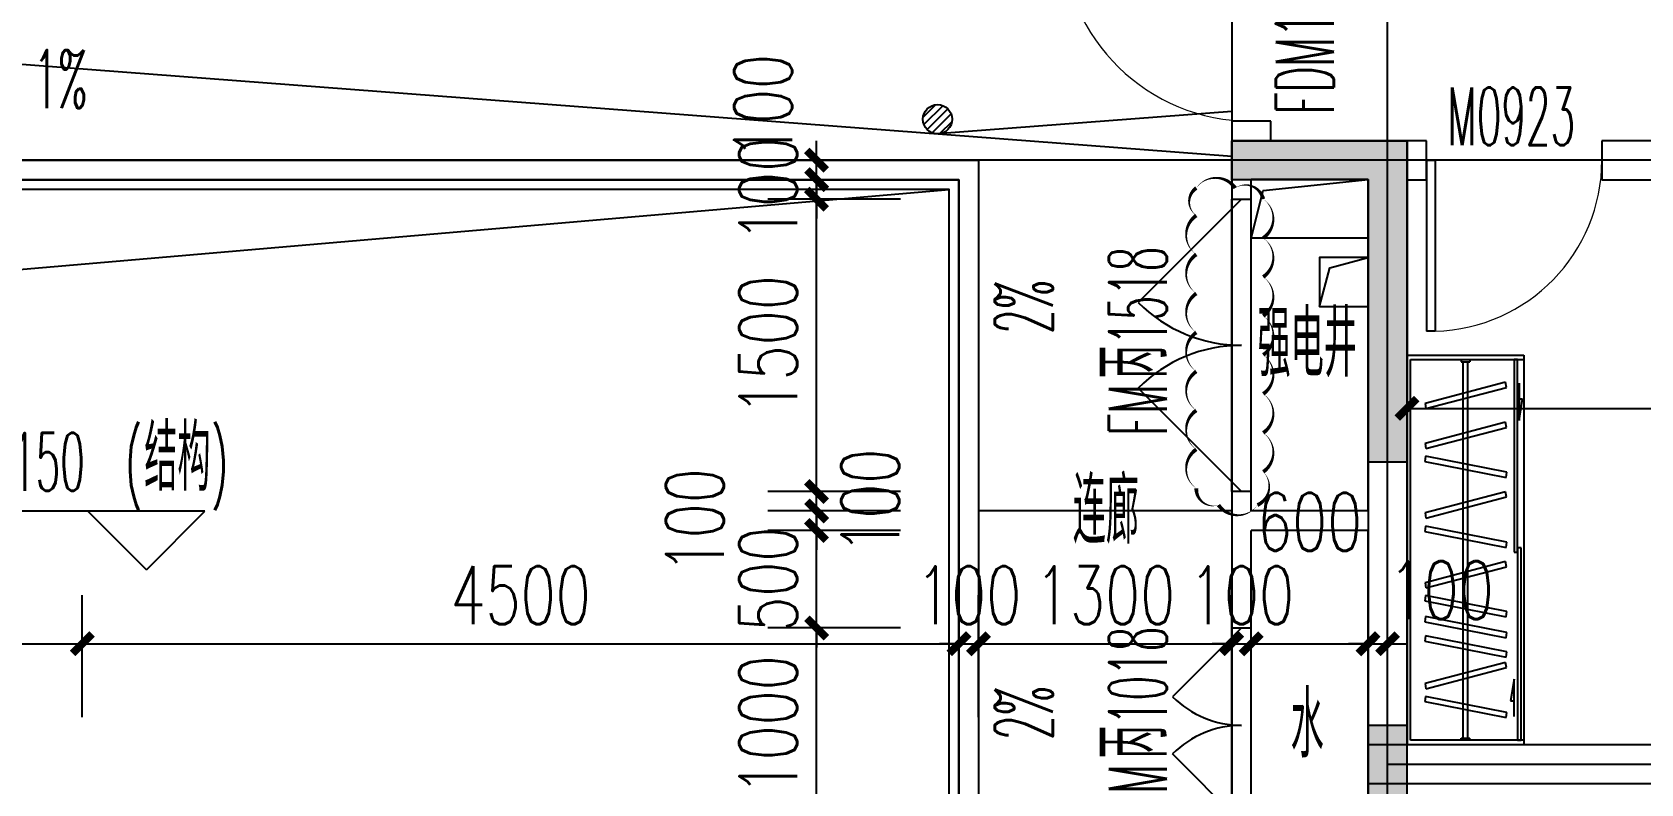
# Model space of a CAD drawing. Extents: x -129588 to 17450, y 1144 to 109436.
# Drawn here: x -10271 to -2014, y 84798 to 88655 of the extents above; entities that cross this region are included whole.
import ezdxf

# ---------------------------------------------------------------- set-up
doc = ezdxf.new("R2010")
doc.units = 0
doc.header["$LTSCALE"] = 1000
doc.header["$MEASUREMENT"] = 0
doc.linetypes.add('DASH', pattern=[0.35, 0.25, -0.1])
for name, color, linetype, plot in [('_S-PS(排水管)', 255, 'Continuous', False), ('A-area(算全面积)', 21, 'Continuous', False), ('A-area(算半面积)', 23, 'Continuous', False), ('A-FUR', 8, 'Continuous', False), ('Q20160530修改', 20, 'Continuous', False)]:
    doc.layers.add(name, color=color, linetype=linetype, plot=plot)
for name, color, linetype in [('_S-YS(雨水管)', 3, 'Continuous'), ('_S-空调立管', 7, 'Continuous'), ('A-洞口', 105, 'Continuous'), ('A-第三道尺寸线', 105, 'Continuous'), ('A-线脚看线', 9, 'Continuous'), ('AE-FLOR', 151, 'Continuous'), ('DIM_ELEV', 3, 'Continuous'), ('DIM_SYMB', 3, 'Continuous'), ('DOOR_FIRE', 4, 'Continuous'), ('DOOR_FIRE_TEXT', 7, 'Continuous'), ('DOTE', 16, 'Continuous'), ('LABEL_PM', 7, 'Continuous'), ('NL', 5, 'Continuous'), ('PUB_HATCH', 8, 'Continuous'), ('PUB_TEXT', 7, 'Continuous'), ('WALL', 2, 'Continuous'), ('WINDOW', 4, 'Continuous'), ('WINDOW_TEXT', 7, 'Continuous'), ('ys', 154, 'Continuous'), ('剪力墙', 6, 'Continuous')]:
    doc.layers.add(name, color=color, linetype=linetype)
doc.styles.add('_TCH_DIM', font='SIMPLEX.shx', dxfattribs={"width": 0.7, "bigfont": 'GBCBIG.shx'})
doc.styles.add('_TCH_DIM_T3', font='SIMPLEX.shx', dxfattribs={"width": 0.705882, "bigfont": 'GBCBIG.shx'})
doc.styles.add('_TCH_WINDOW', font='SIMPLEX.shx', dxfattribs={"width": 0.7, "height": 3.5, "bigfont": 'GBCBIG.shx'})
doc.styles.get("Standard").update_dxf_attribs({"font": 'gbenor.shx', "width": 0.7, "bigfont": 'gbcbig.shx'})
doc.dimstyles.new('_TCH_ARCH&&100', dxfattribs={"dimtxt": 297.5, "dimasz": 100, "dimexe": 250, "dimexo": 300, "dimgap": 100, "dimtad": 1, "dimdec": 0, "dimzin": 0, "dimdsep": 46, "dimtxsty": '_TCH_DIM_T3', "dimblk": 'ARCHTICK', "dimcen": 0.09, "dimclrt": 7, "dimazin": 2, "dimtfac": 1, "dimtdec": 0, "dimtix": 1, "dimtmove": 2, "dimatfit": 3, "dimfxl": 0, "dimtolj": 1, "dimtzin": 0, "dimarcsym": 0})

# ---------------------------------------------------------------- blocks, each defined once
blk = doc.blocks.new('zhouxianssceng0329')
at = {"layer": 'DOTE'}
for p, q in [((-3313.7, 132089.9), (-3313.7, 148798.2)), ((5501.3, 147398.2), (-22013.7, 147398.2)), ((5501.3, 144298.2), (-3313.7, 144298.2))]:
    blk.add_line(p, q, dxfattribs=at)
blk = doc.blocks.new('jgjlq030328')
at = {"layer": 'PUB_HATCH'}
for points in [[(-249535, 21011.9), (-249535, 20911.9), (-249535, 19361.9), (-249735, 19361.9), (-249735, 20811.9), (-250435, 20811.9), (-250435, 21011.9), (-249735, 21011.9)], [(-250435, 16811.9), (-249535, 16811.9), (-249535, 18011.9), (-249735, 18011.9), (-249735, 17011.9), (-250435, 17011.9)]]:
    blk.add_hatch(color=256, dxfattribs=at).paths.add_polyline_path(points)
at = {"layer": '剪力墙'}
for points in [[(-249535, 21011.9), (-249535, 20911.9), (-249535, 19361.9), (-249735, 19361.9), (-249735, 20811.9), (-250435, 20811.9), (-250435, 21011.9), (-249735, 21011.9)], [(-250435, 16811.9), (-249535, 16811.9), (-249535, 18011.9), (-249735, 18011.9), (-249735, 17011.9), (-250435, 17011.9)]]:
    blk.add_lwpolyline(points, close=True, dxfattribs=at)
blk.add_lwpolyline([(-249735, 21011.9), (-249735, 21011.9)], dxfattribs=at)
blk = doc.blocks.new('a5huxing0323')
at = {"layer": 'WALL'}
for p, q in [((87362, 170434.8), (87362, 169134.8)), ((88862, 170434.8), (87362, 170434.8))]:
    blk.add_line(p, q, dxfattribs=at)
blk = doc.blocks.new('u5g')
at = {"color": 8, "linetype": 'DASH', "ltscale": 20}
for p, q in [((10502.8, 151826.4), (10512.8, 151826.4)), ((10502.8, 151776.4), (10512.8, 151776.4)), ((10512.8, 151826.4), (10512.8, 151776.4)), ((12177.7, 151813.9), (10512.8, 151813.9)), ((12177.7, 151788.9), (10512.8, 151788.9)), ((12187.8, 151826.4), (12177.7, 151826.4)), ((12177.7, 151826.4), (12177.7, 151776.4)), ((12187.8, 151776.4), (12177.7, 151776.4))]:
    blk.add_line(p, q, dxfattribs=at)
at = {"color": 8, "ltscale": 20}
for p, q in [((10607.7, 151503.4), (10772.9, 151503.4)), ((10772.9, 151503.4), (10677.8, 151484.5)), ((10677.8, 151484.5), (10677.8, 151503.4)), ((11917.6, 151531.4), (12012.7, 151550.3)), ((12082.8, 151531.4), (11917.6, 151531.4)), ((12012.7, 151550.3), (12012.7, 151531.4))]:
    blk.add_line(p, q, dxfattribs=at)
at = {"linetype": 'DASH', "ltscale": 20}
for points in [[(12207.8, 152126.4), (10482.8, 152126.4), (10482.8, 151476.4), (12207.8, 151476.4)], [(10502.8, 151531.4), (11355.3, 151531.4), (11355.3, 151511.4), (10502.8, 151511.4)], [(11335.3, 151511.4), (12187.8, 151511.4), (12187.8, 151491.4), (11335.3, 151491.4)]]:
    blk.add_lwpolyline(points, close=True, dxfattribs=at)
blk.add_lwpolyline([(12187.8, 151476.4), (12187.8, 152106.4), (10502.8, 152106.4), (10502.8, 151476.4)], dxfattribs=at)
at = {"color": 8, "linetype": 'DASH', "ltscale": 20}
for points in [[(10603.3, 151578.7), (10696.8, 152026.6), (10719.8, 152021.8), (10626.3, 151573.9)], [(10780.1, 151578.7), (10873.6, 152026.6), (10896.6, 152021.8), (10803.1, 151573.9)], [(11001.3, 151572.3), (10930.5, 152024.3), (10953.7, 152028), (11024.5, 151576)], [(11087.5, 151578.7), (11181, 152026.6), (11204, 152021.8), (11110.4, 151573.9)], [(11310.5, 151572.3), (11239.7, 152024.3), (11262.9, 152028), (11333.7, 151576)], [(11396.6, 151578.7), (11490.1, 152026.6), (11513.1, 152021.8), (11419.6, 151573.9)], [(11617.8, 151572.3), (11547, 152024.3), (11570.2, 152028), (11641, 151576)], [(11711, 151572.3), (11640.2, 152024.3), (11663.4, 152028), (11734.2, 151576)], [(11796.6, 151572.3), (11725.8, 152024.3), (11749, 152028), (11819.8, 151576)], [(11842.7, 151578.7), (11936.3, 152026.6), (11959.3, 152021.8), (11865.7, 151573.9)], [(12064, 151572.3), (11993.2, 152024.3), (12016.4, 152028), (12087.2, 151576)]]:
    blk.add_lwpolyline(points, close=True, dxfattribs=at)
blk = doc.blocks.new('$DorLib2D$00000001')
for p, q in [((0.45, 0.975), (0.5, 0.975)), ((0.45, 0), (0.45, 0.975)), ((0.5, 0), (0.5, 0.975)), ((0.5, 0), (0.45, 0))]:
    blk.add_line(p, q)
at = {"lineweight": 13}
blk.add_arc((0.475, 0), 0.975, 91.46928, 180, dxfattribs=at)
blk = doc.blocks.new('_ArchTick')
at = {"color": 0, "linetype": 'ByBlock', "const_width": 0.4}
blk.add_lwpolyline([(-0.5, -0.5), (0.5, 0.5)], dxfattribs=at)
blk = doc.blocks.new('*D1091')
at = {"layer": 'A-第三道尺寸线', "color": 0, "lineweight": -2, "transparency": 16777216}
for p, q in [((6265.5, 175547.7), (6265.5, 174988)), ((10265.5, 175547.7), (10265.5, 174988)), ((6265.5, 175238), (10265.5, 175238))]:
    blk.add_line(p, q, dxfattribs=at)
at = {"layer": 'Defpoints', "color": 0, "transparency": 16777216}
for p in [(6265.5, 175847.7), (10265.5, 175847.7), (10265.5, 175238)]:
    blk.add_point(p, dxfattribs=at)
at = {"layer": 'A-第三道尺寸线', "color": 0, "lineweight": -2, "transparency": 16777216, "xscale": 100, "yscale": 100, "zscale": 100, "rotation": 180}
blk.add_blockref('_ArchTick', (6265.5, 175238), dxfattribs=at)
at = {"layer": 'A-第三道尺寸线', "color": 0, "lineweight": -2, "transparency": 16777216, "xscale": 100, "yscale": 100, "zscale": 100}
blk.add_blockref('_ArchTick', (10265.5, 175238), dxfattribs=at)
at = {"layer": 'A-第三道尺寸线', "color": 7, "transparency": 16777216, "insert": (8265.5, 175486.8), "char_height": 297.5, "attachment_point": 5, "style": '_TCH_DIM_T3'}
blk.add_mtext('\\A1;4000', dxfattribs=at)
blk = doc.blocks.new('$DorLib2D$00000116')
at = {"color": 0}
for p, q in [((-0.5, 0), (-0.1464, 0.3536)), ((0.5, 0), (0.1464, 0.3536))]:
    blk.add_line(p, q, dxfattribs=at)
for centre, start, end in [((-0.5, 0), 0, 45), ((0.5, 0), 135, 180)]:
    blk.add_arc(centre, 0.5, start, end, dxfattribs=at)
blk = doc.blocks.new('qiangruodianshuiyou')
at = {"layer": 'A-洞口'}
for points in [[(-5430.3, 173334.8), (-5430.3, 173034.8), (-6030.3, 173034.8), (-6030.3, 173334.8)], [(-5430.3, 172934.8), (-5680.3, 172934.8), (-5680.3, 172684.8), (-5430.3, 172684.8)]]:
    blk.add_lwpolyline(points, close=True, dxfattribs=at)
for points in [[(-6030.3, 173034.8), (-5968.3, 173279.3), (-5430.3, 173334.8)], [(-5680.3, 172684.8), (-5625.9, 172882.1), (-5430.3, 172934.8)]]:
    blk.add_lwpolyline(points, dxfattribs=at)
at = {"layer": 'DOOR_FIRE'}
for p, q in [((-6130.3, 171734.8), (-6130.3, 173234.8)), ((-6030.3, 171734.8), (-6030.3, 173234.8)), ((-6130.3, 170034.8), (-6130.3, 171034.8)), ((-6030.3, 170034.8), (-6030.3, 171034.8))]:
    blk.add_line(p, q, dxfattribs=at)
at = {"layer": 'WALL'}
for p, q in [((-5230.3, 173534.8), (-6130.3, 173534.8)), ((-6130.3, 173534.8), (-6130.3, 173234.8)), ((-5230.3, 171634.8), (-5230.3, 173534.8)), ((-5430.3, 173334.8), (-6030.3, 173334.8)), ((-6030.3, 173234.8), (-6030.3, 173334.8)), ((-5430.3, 171634.8), (-5430.3, 173334.8)), ((-6130.3, 173234.8), (-6030.3, 173234.8)), ((-6030.3, 171734.8), (-6130.3, 171734.8)), ((-6130.3, 171734.8), (-6130.3, 171634.8)), ((-6030.3, 171634.8), (-6030.3, 171734.8)), ((-6130.3, 171634.8), (-6130.3, 171034.8)), ((-5430.3, 171634.8), (-6030.3, 171634.8)), ((-5230.3, 169334.8), (-5230.3, 171634.8)), ((-5430.3, 171534.8), (-6030.3, 171534.8)), ((-6030.3, 171034.8), (-6030.3, 171534.8)), ((-5430.3, 169534.8), (-5430.3, 171534.8)), ((-6130.3, 171034.8), (-6030.3, 171034.8)), ((-6030.3, 170034.8), (-6130.3, 170034.8)), ((-6130.3, 170034.8), (-6130.3, 169334.8)), ((-6030.3, 169534.8), (-6030.3, 170034.8)), ((-5430.3, 169534.8), (-6030.3, 169534.8)), ((-5230.3, 169334.8), (-6130.3, 169334.8))]:
    blk.add_line(p, q, dxfattribs=at)
at = {"layer": 'DOOR_FIRE', "zscale": 100}
for p, xscale, yscale, rotation in [((-6080.3, 172484.8), 1500, 1500, 90), ((-6080.3, 170534.8), 1000, 1000, 90.00000000000004)]:
    blk.add_blockref('$DorLib2D$00000116', p, dxfattribs=dict(at, xscale=xscale, yscale=yscale, rotation=rotation))
at = {"layer": 'DOOR_FIRE_TEXT', "style": '_TCH_WINDOW'}
for s, height, width, p in [('1518', 297.5, 0.494118, (-6463.1, 172486.8)), ('丙', 337.6, 0.7, (-6463.1, 172314.8)), ('FM', 297.5, 0.494118, (-6463.1, 172020.8)), ('1018', 297.5, 0.494118, (-6463.1, 170536.8)), ('丙', 337.6, 0.7, (-6463.1, 170364.8)), ('FM', 297.5, 0.494118, (-6463.1, 170070.8))]:
    blk.add_text(s, height=height, rotation=90, dxfattribs=dict(at, width=width)).set_placement(p)
at = {"layer": 'PUB_TEXT', "width": 0.7}
for s, height, p in [('强电井', 337.59, (-5997.8, 172324.6)), ('水', 337.6, (-5827.7, 170370.1))]:
    blk.add_text(s, height=height, dxfattribs=at).set_placement(p)
blk = doc.blocks.new('ssxianjiao0329')
at = {"layer": 'A-线脚看线'}
blk.add_lwpolyline([(-10063.7, 143498.2), (-10063.7, 143548.2), (-5563.7, 143548.2), (-5563.7, 147248.2), (-17613.7, 147248.2)], dxfattribs=at)
blk = doc.blocks.new('3-122')
at = {"layer": 'A-area(算全面积)'}
blk.add_lwpolyline([(-139372, 87898.2), (-139372, 80998.2), (-137972, 80998.2), (-137971.8, 84298.2), (-137372, 84298.2), (-137372, 84098.2), (-127272, 84098.2), (-127272, 87898.2)], close=True, dxfattribs=at)
at = {"layer": 'AE-FLOR'}
for points in [[(-139372, 87998.2), (-127172, 87998.2), (-127172, 83898.2), (-131772, 83898.2)], [(-139372, 87898.2), (-127272, 87898.2), (-127272, 84098.2), (-131772, 84098.2)]]:
    blk.add_lwpolyline(points, dxfattribs=at)
at = {"layer": 'DIM_ELEV'}
for p, q in [((-131142.7, 86196.6), (-132296, 86196.6)), ((-131442.7, 85896.6), (-131742.7, 86196.6)), ((-131442.7, 85896.6), (-131142.7, 86196.6))]:
    blk.add_line(p, q, dxfattribs=at)
at = {"layer": 'PUB_TEXT', "style": '_TCH_DIM'}
for s, height, width, p in [('(', 297.5, 0.494118, (-131552, 86301.6)), ('结构', 337.59, 0.7, (-131454, 86301.6)), (')', 297.5, 0.494118, (-131109.9, 86301.6)), ('4.150', 297.5, 0.494118, (-132326, 86301.6))]:
    blk.add_text(s, height=height, dxfattribs=dict(at, width=width)).set_placement(p)
at = {"layer": 'PUB_TEXT', "width": 0.7}
blk.add_text('连廊', height=337.59, dxfattribs=at).set_placement((-126688.1, 86030.9))
blk = doc.blocks.new('_LV13')
at = {"color": 0}
for p, q in [((-0.071, 0.495), (-0.495, 0.071)), ((0.183, 0.465), (-0.465, -0.183)), ((0.354, 0.354), (-0.354, -0.354)), ((0.465, 0.183), (-0.183, -0.465)), ((0.495, -0.071), (0.071, -0.495))]:
    blk.add_line(p, q, dxfattribs=at)
blk.add_circle((0, 0), 0.5)
blk = doc.blocks.new('jfajjkjkjh')
at = {"layer": '_S-PS(排水管)'}
blk.add_lwpolyline([(-74953.3, 51730.6, 1), (-75063.3, 51730.6, 1)], format="xyb", close=True, dxfattribs=at)
at = {"layer": '_S-YS(雨水管)'}
blk.add_lwpolyline([(-74363.3, 58020.6, 1), (-74473.3, 58020.6, 1)], format="xyb", close=True, dxfattribs=at)
at = {"layer": '_S-空调立管'}
for points in [[(-74163.3, 58020.6, 1), (-74273.3, 58020.6, 1)], [(-74163.3, 54820.6, 1), (-74273.3, 54820.6, 1)]]:
    blk.add_lwpolyline(points, format="xyb", close=True, dxfattribs=at)
at = {"layer": 'NL', "ltscale": 0.5, "extrusion": (0, 0, -1), "xscale": -150, "yscale": 150, "zscale": -150}
for p in [(79318.3, 61370.6), (79618.3, 60720.6), (74018.3, 58020.6), (74218.3, 55020.6), (73868.3, 51730.6)]:
    blk.add_blockref('_LV13', p, dxfattribs=at)
blk = doc.blocks.new('*D432')
at = {"layer": 'A-第三道尺寸线', "color": 0, "lineweight": -2, "transparency": 16777216}
for p, q in [((-5813.7, 85598.2), (-6494.4, 85598.2)), ((-6244.4, 84598.2), (-6244.4, 85598.2)), ((-5813.7, 84598.2), (-6494.4, 84598.2))]:
    blk.add_line(p, q, dxfattribs=at)
at = {"layer": 'Defpoints', "color": 0, "transparency": 16777216}
for p in [(-6244.4, 85598.2), (-5513.7, 85598.2), (-5513.7, 84598.2)]:
    blk.add_point(p, dxfattribs=at)
at = {"layer": 'A-第三道尺寸线', "color": 0, "lineweight": -2, "transparency": 16777216, "xscale": 100, "yscale": 100, "zscale": 100}
for p, rotation in [((-6244.4, 85598.2), 90), ((-6244.4, 84598.2), 270)]:
    blk.add_blockref('_ArchTick', p, dxfattribs=dict(at, rotation=rotation))
at = {"layer": 'A-第三道尺寸线', "color": 7, "transparency": 16777216, "insert": (-6493.1, 85098.2), "char_height": 297.5, "attachment_point": 5, "rotation": 90, "style": '_TCH_DIM_T3'}
blk.add_mtext('\\A1;1000', dxfattribs=at)
blk = doc.blocks.new('*D433')
at = {"layer": 'A-第三道尺寸线', "color": 0, "lineweight": -2, "transparency": 16777216}
for p, q in [((-6244.4, 86098.2), (-6244.4, 86198.2)), ((-5813.7, 86098.2), (-6494.4, 86098.2)), ((-6244.4, 85598.2), (-6244.4, 86098.2)), ((-5813.7, 85598.2), (-6494.4, 85598.2)), ((-6244.4, 85598.2), (-6244.4, 85498.2))]:
    blk.add_line(p, q, dxfattribs=at)
at = {"layer": 'Defpoints', "color": 0, "transparency": 16777216}
for p in [(-6244.4, 86098.2), (-5513.7, 86098.2), (-5513.7, 85598.2)]:
    blk.add_point(p, dxfattribs=at)
at = {"layer": 'A-第三道尺寸线', "color": 0, "lineweight": -2, "transparency": 16777216, "xscale": 100, "yscale": 100, "zscale": 100}
for p, rotation in [((-6244.4, 86098.2), 270), ((-6244.4, 85598.2), 90)]:
    blk.add_blockref('_ArchTick', p, dxfattribs=dict(at, rotation=rotation))
at = {"layer": 'A-第三道尺寸线', "color": 7, "transparency": 16777216, "insert": (-6493.1, 85848.2), "char_height": 297.5, "attachment_point": 5, "rotation": 90, "style": '_TCH_DIM_T3'}
blk.add_mtext('\\A1;500', dxfattribs=at)
blk = doc.blocks.new('*D434')
at = {"layer": 'A-第三道尺寸线', "color": 0, "lineweight": -2, "transparency": 16777216}
for p, q in [((-6244.4, 86198.2), (-6244.4, 86298.2)), ((-5813.7, 86198.2), (-6494.4, 86198.2)), ((-6244.4, 86098.2), (-6244.4, 86198.2)), ((-5813.7, 86098.2), (-6494.4, 86098.2)), ((-6244.4, 86098.2), (-6244.4, 85998.2))]:
    blk.add_line(p, q, dxfattribs=at)
at = {"layer": 'Defpoints', "color": 0, "transparency": 16777216}
for p in [(-6244.4, 86198.2), (-5513.7, 86198.2), (-5513.7, 86098.2)]:
    blk.add_point(p, dxfattribs=at)
at = {"layer": 'A-第三道尺寸线', "color": 0, "lineweight": -2, "transparency": 16777216, "xscale": 100, "yscale": 100, "zscale": 100}
for p, rotation in [((-6244.4, 86198.2), 270), ((-6244.4, 86098.2), 90)]:
    blk.add_blockref('_ArchTick', p, dxfattribs=dict(at, rotation=rotation))
at = {"layer": 'A-第三道尺寸线', "color": 7, "transparency": 16777216, "insert": (-6869.4, 86148.2), "char_height": 297.5, "attachment_point": 5, "rotation": 90, "style": '_TCH_DIM_T3'}
blk.add_mtext('\\A1;100', dxfattribs=at)
blk = doc.blocks.new('*D435')
at = {"layer": 'A-第三道尺寸线', "color": 0, "lineweight": -2, "transparency": 16777216}
for p, q in [((-6244.4, 86298.2), (-6244.4, 86398.2)), ((-5813.7, 86298.2), (-6494.4, 86298.2)), ((-6244.4, 86198.2), (-6244.4, 86298.2)), ((-5813.7, 86198.2), (-6494.4, 86198.2)), ((-6244.4, 86198.2), (-6244.4, 86098.2))]:
    blk.add_line(p, q, dxfattribs=at)
at = {"layer": 'Defpoints', "color": 0, "transparency": 16777216}
for p in [(-6244.4, 86298.2), (-5513.7, 86298.2), (-5513.7, 86198.2)]:
    blk.add_point(p, dxfattribs=at)
at = {"layer": 'A-第三道尺寸线', "color": 0, "lineweight": -2, "transparency": 16777216, "xscale": 100, "yscale": 100, "zscale": 100}
for p, rotation in [((-6244.4, 86298.2), 270), ((-6244.4, 86198.2), 90)]:
    blk.add_blockref('_ArchTick', p, dxfattribs=dict(at, rotation=rotation))
at = {"layer": 'A-第三道尺寸线', "color": 7, "transparency": 16777216, "insert": (-5969.4, 86248.2), "char_height": 297.5, "attachment_point": 5, "rotation": 90, "style": '_TCH_DIM_T3'}
blk.add_mtext('\\A1;100', dxfattribs=at)
blk = doc.blocks.new('*D436')
at = {"layer": 'A-第三道尺寸线', "color": 0, "lineweight": -2, "transparency": 16777216}
for p, q in [((-5813.7, 87798.2), (-6494.4, 87798.2)), ((-6244.4, 86298.2), (-6244.4, 87798.2)), ((-5813.7, 86298.2), (-6494.4, 86298.2))]:
    blk.add_line(p, q, dxfattribs=at)
at = {"layer": 'Defpoints', "color": 0, "transparency": 16777216}
for p in [(-6244.4, 87798.2), (-5513.7, 87798.2), (-5513.7, 86298.2)]:
    blk.add_point(p, dxfattribs=at)
at = {"layer": 'A-第三道尺寸线', "color": 0, "lineweight": -2, "transparency": 16777216, "xscale": 100, "yscale": 100, "zscale": 100}
for p, rotation in [((-6244.4, 87798.2), 90), ((-6244.4, 86298.2), 270)]:
    blk.add_blockref('_ArchTick', p, dxfattribs=dict(at, rotation=rotation))
at = {"layer": 'A-第三道尺寸线', "color": 7, "transparency": 16777216, "insert": (-6493.1, 87048.2), "char_height": 297.5, "attachment_point": 5, "rotation": 90, "style": '_TCH_DIM_T3'}
blk.add_mtext('\\A1;1500', dxfattribs=at)
blk = doc.blocks.new('*D437')
at = {"layer": 'A-第三道尺寸线', "color": 0, "lineweight": -2, "transparency": 16777216}
for p, q in [((-6244.4, 87898.2), (-6244.4, 87998.2)), ((-5813.7, 87898.2), (-6494.4, 87898.2)), ((-6244.4, 87798.2), (-6244.4, 87898.2)), ((-5813.7, 87798.2), (-6494.4, 87798.2)), ((-6244.4, 87798.2), (-6244.4, 87698.2))]:
    blk.add_line(p, q, dxfattribs=at)
at = {"layer": 'Defpoints', "color": 0, "transparency": 16777216}
for p in [(-6244.4, 87898.2), (-5513.7, 87898.2), (-5513.7, 87798.2)]:
    blk.add_point(p, dxfattribs=at)
at = {"layer": 'A-第三道尺寸线', "color": 0, "lineweight": -2, "transparency": 16777216, "xscale": 100, "yscale": 100, "zscale": 100}
for p, rotation in [((-6244.4, 87898.2), 270), ((-6244.4, 87798.2), 90)]:
    blk.add_blockref('_ArchTick', p, dxfattribs=dict(at, rotation=rotation))
at = {"layer": 'A-第三道尺寸线', "color": 7, "transparency": 16777216, "insert": (-6493.1, 87848.2), "char_height": 297.5, "attachment_point": 5, "rotation": 90, "style": '_TCH_DIM_T3'}
blk.add_mtext('\\A1;100', dxfattribs=at)
blk = doc.blocks.new('*D438')
at = {"layer": 'A-第三道尺寸线', "color": 0, "lineweight": -2, "transparency": 16777216}
for p, q in [((-6244.4, 87998.2), (-6244.4, 88098.2)), ((-5813.7, 87998.2), (-6494.4, 87998.2)), ((-6244.4, 87898.2), (-6244.4, 87998.2)), ((-5813.7, 87898.2), (-6494.4, 87898.2)), ((-6244.4, 87898.2), (-6244.4, 87798.2))]:
    blk.add_line(p, q, dxfattribs=at)
at = {"layer": 'Defpoints', "color": 0, "transparency": 16777216}
for p in [(-6244.4, 87998.2), (-5513.7, 87998.2), (-5513.7, 87898.2)]:
    blk.add_point(p, dxfattribs=at)
at = {"layer": 'A-第三道尺寸线', "color": 0, "lineweight": -2, "transparency": 16777216, "xscale": 100, "yscale": 100, "zscale": 100}
for p, rotation in [((-6244.4, 87998.2), 270), ((-6244.4, 87898.2), 90)]:
    blk.add_blockref('_ArchTick', p, dxfattribs=dict(at, rotation=rotation))
at = {"layer": 'A-第三道尺寸线', "color": 7, "transparency": 16777216, "insert": (-6519.4, 88273.2), "char_height": 297.5, "attachment_point": 5, "rotation": 90, "style": '_TCH_DIM_T3'}
blk.add_mtext('\\A1;100', dxfattribs=at)
blk = doc.blocks.new('*D450')
at = {"layer": 'A-第三道尺寸线', "color": 0, "lineweight": -2, "transparency": 16777216}
for p, q in [((-11813.7, 85140.7), (-11813.7, 85767)), ((-10013.7, 85140.7), (-10013.7, 85767)), ((-11813.7, 85517), (-10013.7, 85517))]:
    blk.add_line(p, q, dxfattribs=at)
at = {"layer": 'Defpoints', "color": 0, "transparency": 16777216}
for p in [(-10013.7, 85517), (-11813.7, 84840.7), (-10013.7, 84840.7)]:
    blk.add_point(p, dxfattribs=at)
at = {"layer": 'A-第三道尺寸线', "color": 0, "lineweight": -2, "transparency": 16777216, "xscale": 100, "yscale": 100, "zscale": 100, "rotation": 180}
blk.add_blockref('_ArchTick', (-11813.7, 85517), dxfattribs=at)
at = {"layer": 'A-第三道尺寸线', "color": 0, "lineweight": -2, "transparency": 16777216, "xscale": 100, "yscale": 100, "zscale": 100}
blk.add_blockref('_ArchTick', (-10013.7, 85517), dxfattribs=at)
at = {"layer": 'A-第三道尺寸线', "color": 7, "transparency": 16777216, "insert": (-10913.7, 85765.8), "char_height": 297.5, "attachment_point": 5, "style": '_TCH_DIM_T3'}
blk.add_mtext('\\A1;1800', dxfattribs=at)
blk = doc.blocks.new('*D451')
at = {"layer": 'A-第三道尺寸线', "color": 0, "lineweight": -2, "transparency": 16777216}
for p, q in [((-10013.7, 85140.7), (-10013.7, 85767)), ((-5513.7, 85140.7), (-5513.7, 85767)), ((-10013.7, 85517), (-5513.7, 85517))]:
    blk.add_line(p, q, dxfattribs=at)
at = {"layer": 'Defpoints', "color": 0, "transparency": 16777216}
for p in [(-5513.7, 85517), (-10013.7, 84840.7), (-5513.7, 84840.7)]:
    blk.add_point(p, dxfattribs=at)
at = {"layer": 'A-第三道尺寸线', "color": 0, "lineweight": -2, "transparency": 16777216, "xscale": 100, "yscale": 100, "zscale": 100, "rotation": 180}
blk.add_blockref('_ArchTick', (-10013.7, 85517), dxfattribs=at)
at = {"layer": 'A-第三道尺寸线', "color": 0, "lineweight": -2, "transparency": 16777216, "xscale": 100, "yscale": 100, "zscale": 100}
blk.add_blockref('_ArchTick', (-5513.7, 85517), dxfattribs=at)
at = {"layer": 'A-第三道尺寸线', "color": 7, "transparency": 16777216, "insert": (-7763.7, 85765.8), "char_height": 297.5, "attachment_point": 5, "style": '_TCH_DIM_T3'}
blk.add_mtext('\\A1;4500', dxfattribs=at)
blk = doc.blocks.new('*D452')
at = {"layer": 'A-第三道尺寸线', "color": 0, "lineweight": -2, "transparency": 16777216}
for p, q in [((-5513.7, 85140.7), (-5513.7, 85767)), ((-5413.7, 85140.7), (-5413.7, 85767)), ((-5513.7, 85517), (-5613.7, 85517)), ((-5513.7, 85517), (-5413.7, 85517)), ((-5413.7, 85517), (-5313.7, 85517))]:
    blk.add_line(p, q, dxfattribs=at)
at = {"layer": 'Defpoints', "color": 0, "transparency": 16777216}
for p in [(-5413.7, 85517), (-5513.7, 84840.7), (-5413.7, 84840.7)]:
    blk.add_point(p, dxfattribs=at)
at = {"layer": 'A-第三道尺寸线', "color": 0, "lineweight": -2, "transparency": 16777216, "xscale": 100, "yscale": 100, "zscale": 100}
blk.add_blockref('_ArchTick', (-5513.7, 85517), dxfattribs=at)
at = {"layer": 'A-第三道尺寸线', "color": 0, "lineweight": -2, "transparency": 16777216, "xscale": 100, "yscale": 100, "zscale": 100, "rotation": 180}
blk.add_blockref('_ArchTick', (-5413.7, 85517), dxfattribs=at)
at = {"layer": 'A-第三道尺寸线', "color": 7, "transparency": 16777216, "insert": (-5463.7, 85765.8), "char_height": 297.5, "attachment_point": 5, "style": '_TCH_DIM_T3'}
blk.add_mtext('\\A1;100', dxfattribs=at)
blk = doc.blocks.new('*D453')
at = {"layer": 'A-第三道尺寸线', "color": 0, "lineweight": -2, "transparency": 16777216}
for p, q in [((-5413.7, 85140.7), (-5413.7, 85767)), ((-4113.7, 85140.7), (-4113.7, 85767)), ((-5413.7, 85517), (-4113.7, 85517))]:
    blk.add_line(p, q, dxfattribs=at)
at = {"layer": 'Defpoints', "color": 0, "transparency": 16777216}
for p in [(-4113.7, 85517), (-5413.7, 84840.7), (-4113.7, 84840.7)]:
    blk.add_point(p, dxfattribs=at)
at = {"layer": 'A-第三道尺寸线', "color": 0, "lineweight": -2, "transparency": 16777216, "xscale": 100, "yscale": 100, "zscale": 100, "rotation": 180}
blk.add_blockref('_ArchTick', (-5413.7, 85517), dxfattribs=at)
at = {"layer": 'A-第三道尺寸线', "color": 0, "lineweight": -2, "transparency": 16777216, "xscale": 100, "yscale": 100, "zscale": 100}
blk.add_blockref('_ArchTick', (-4113.7, 85517), dxfattribs=at)
at = {"layer": 'A-第三道尺寸线', "color": 7, "transparency": 16777216, "insert": (-4763.7, 85765.8), "char_height": 297.5, "attachment_point": 5, "style": '_TCH_DIM_T3'}
blk.add_mtext('\\A1;1300', dxfattribs=at)
blk = doc.blocks.new('*D454')
at = {"layer": 'A-第三道尺寸线', "color": 0, "lineweight": -2, "transparency": 16777216}
for p, q in [((-4113.7, 85140.7), (-4113.7, 85767)), ((-4013.7, 85140.7), (-4013.7, 85767)), ((-4113.7, 85517), (-4213.7, 85517)), ((-4113.7, 85517), (-4013.7, 85517)), ((-4013.7, 85517), (-3913.7, 85517))]:
    blk.add_line(p, q, dxfattribs=at)
at = {"layer": 'Defpoints', "color": 0, "transparency": 16777216}
for p in [(-4013.7, 85517), (-4113.7, 84840.7), (-4013.7, 84840.7)]:
    blk.add_point(p, dxfattribs=at)
at = {"layer": 'A-第三道尺寸线', "color": 0, "lineweight": -2, "transparency": 16777216, "xscale": 100, "yscale": 100, "zscale": 100}
blk.add_blockref('_ArchTick', (-4113.7, 85517), dxfattribs=at)
at = {"layer": 'A-第三道尺寸线', "color": 0, "lineweight": -2, "transparency": 16777216, "xscale": 100, "yscale": 100, "zscale": 100, "rotation": 180}
blk.add_blockref('_ArchTick', (-4013.7, 85517), dxfattribs=at)
at = {"layer": 'A-第三道尺寸线', "color": 7, "transparency": 16777216, "insert": (-4063.7, 85765.8), "char_height": 297.5, "attachment_point": 5, "style": '_TCH_DIM_T3'}
blk.add_mtext('\\A1;100', dxfattribs=at)
blk = doc.blocks.new('*D455')
at = {"layer": 'A-第三道尺寸线', "color": 0, "lineweight": -2, "transparency": 16777216}
for p, q in [((-4013.7, 85140.7), (-4013.7, 85767)), ((-3413.7, 85140.7), (-3413.7, 85767)), ((-4013.7, 85517), (-3413.7, 85517))]:
    blk.add_line(p, q, dxfattribs=at)
at = {"layer": 'Defpoints', "color": 0, "transparency": 16777216}
for p in [(-3413.7, 85517), (-4013.7, 84840.7), (-3413.7, 84840.7)]:
    blk.add_point(p, dxfattribs=at)
at = {"layer": 'A-第三道尺寸线', "color": 0, "lineweight": -2, "transparency": 16777216, "xscale": 100, "yscale": 100, "zscale": 100, "rotation": 180}
blk.add_blockref('_ArchTick', (-4013.7, 85517), dxfattribs=at)
at = {"layer": 'A-第三道尺寸线', "color": 0, "lineweight": -2, "transparency": 16777216, "xscale": 100, "yscale": 100, "zscale": 100}
blk.add_blockref('_ArchTick', (-3413.7, 85517), dxfattribs=at)
at = {"layer": 'A-第三道尺寸线', "color": 7, "transparency": 16777216, "insert": (-3713.7, 86142), "char_height": 297.5, "attachment_point": 5, "style": '_TCH_DIM_T3'}
blk.add_mtext('\\A1;600', dxfattribs=at)
blk = doc.blocks.new('*D456')
at = {"layer": 'A-第三道尺寸线', "color": 0, "lineweight": -2, "transparency": 16777216}
for p, q in [((-3413.7, 85140.7), (-3413.7, 85767)), ((-3313.7, 85140.7), (-3313.7, 85767)), ((-3413.7, 85517), (-3513.7, 85517)), ((-3413.7, 85517), (-3313.7, 85517)), ((-3313.7, 85517), (-3213.7, 85517))]:
    blk.add_line(p, q, dxfattribs=at)
at = {"layer": 'Defpoints', "color": 0, "transparency": 16777216}
for p in [(-3313.7, 85517), (-3413.7, 84840.7), (-3313.7, 84840.7)]:
    blk.add_point(p, dxfattribs=at)
at = {"layer": 'A-第三道尺寸线', "color": 0, "lineweight": -2, "transparency": 16777216, "xscale": 100, "yscale": 100, "zscale": 100}
blk.add_blockref('_ArchTick', (-3413.7, 85517), dxfattribs=at)
at = {"layer": 'A-第三道尺寸线', "color": 0, "lineweight": -2, "transparency": 16777216, "xscale": 100, "yscale": 100, "zscale": 100, "rotation": 180}
blk.add_blockref('_ArchTick', (-3313.7, 85517), dxfattribs=at)
at = {"layer": 'A-第三道尺寸线', "color": 7, "transparency": 16777216, "insert": (-3038.7, 85792), "char_height": 297.5, "attachment_point": 5, "style": '_TCH_DIM_T3'}
blk.add_mtext('\\A1;100', dxfattribs=at)
blk = doc.blocks.new('a6huxing 0323')
at = {"layer": 'WALL'}
for p, q in [((5565.5, 176711.7), (5365.5, 176711.7)), ((5365.5, 176711.7), (5365.5, 176411.7)), ((5565.5, 176611.7), (5565.5, 176711.7)), ((6165.5, 176611.7), (5565.5, 176611.7)), ((6365.5, 176611.7), (6165.5, 176611.7)), ((6365.5, 176411.7), (6365.5, 176611.7)), ((10365.5, 176611.7), (7265.5, 176611.7)), ((7265.5, 176611.7), (7265.5, 176411.7)), ((6065.5, 176411.7), (5365.5, 176411.7)), ((6065.5, 176411.7), (6065.5, 173311.7)), ((6265.5, 176411.7), (6265.5, 173511.7)), ((6265.5, 176411.7), (6365.5, 176411.7)), ((7265.5, 176411.7), (10265.5, 176411.7)), ((10265.5, 173511.7), (6265.5, 173511.7)), ((10465.5, 173311.7), (6065.5, 173311.7))]:
    blk.add_line(p, q, dxfattribs=at)
at = {"layer": 'WINDOW'}
blk.add_line((5365.5, 177711.7), (5365.5, 176711.7), dxfattribs=at)
at = {"layer": 'A-FUR', "xscale": -1.1594, "yscale": 0.9231, "rotation": 90}
blk.add_blockref('u5g', (146693.4, 187665.4), dxfattribs=at)
at = {"layer": 'WINDOW'}
ref = blk.add_blockref('$DorLib2D$00000001', (5465.5, 177211.7), dxfattribs=dict(at, xscale=-1000, yscale=-1000, zscale=-1000, rotation=270))
ref.add_attrib('A', 'FDM1023', (5889.3, 176746.2), dxfattribs={"layer": 'WINDOW_TEXT', "height": 297.5, "rotation": 90, "style": '_TCH_WINDOW', "width": 0.494118})
ref = blk.add_blockref('$DorLib2D$00000001', (6815.5, 176511.7), dxfattribs=dict(at, xscale=900, yscale=900, zscale=900, rotation=180))
ref.add_attrib('A', 'M0923', (6472.5, 176588), dxfattribs={"layer": 'WINDOW_TEXT', "height": 297.5, "style": '_TCH_WINDOW', "width": 0.494118})
at = {"layer": 'A-第三道尺寸线'}
dim = blk.add_aligned_dim(p1=(6265.5, 175847.7), p2=(10265.5, 175847.7), distance=-609.7, dimstyle='_TCH_ARCH&&100', dxfattribs=at)
dim.commit()
dim.dimension.update_dxf_attribs({"geometry": '*D1091', "text_midpoint": (8265.5, 175486.8)})

msp = doc.modelspace()

# ---------------------------------------------------------------- linework, layer by layer
at = {"layer": 'DIM_SYMB'}
msp.add_lwpolyline([(-10434.6, 88160.9, 0, 0, 0), (-9939.7, 88160.9, 80, 0, 0), (-9639.7, 88160.9, 0, 0, 0)], format="xyseb", dxfattribs=at)

# ---------------------------------------------------------------- block references
msp.add_blockref('zhouxianssceng0329', (0, -59400))
at = {"layer": '剪力墙'}
msp.add_blockref('jgjlq030328', (246321.3, 67086.3), dxfattribs=at)

# ---------------------------------------------------------------- texts
at = {"layer": 'PUB_TEXT', "style": '_TCH_DIM', "width": 0.494118}
msp.add_text('1%', height=297.5, dxfattribs=at).set_placement((-10264.9, 88265.9))

# ---------------------------------------------------------------- dimensions: what is measured, and where the dimension line sits
at = {"layer": 'A-第三道尺寸线'}
dim = msp.add_aligned_dim(p1=(-11813.7, 84840.7), p2=(-10013.7, 84840.7), distance=676.3, dimstyle='_TCH_ARCH&&100', dxfattribs=at)
dim.commit()
dim.dimension.update_dxf_attribs({"geometry": '*D450', "text_midpoint": (-10913.7, 85765.8)})

# ---------------------------------------------------------------- next in the draw order: block references
msp.add_blockref('a5huxing0323', (-90775.7, -85436.6))

# ---------------------------------------------------------------- next in the draw order: block references
msp.add_blockref('a6huxing 0323', (-9479.2, -88513.5))

# ---------------------------------------------------------------- next in the draw order: linework, layer by layer
at = {"layer": 'A-area(算全面积)'}
msp.add_lwpolyline([(-19713.7, 89698.2), (-8013.7, 89698.2), (-8013.7, 89298.2), (-4113.7, 89298.2), (-4113.7, 83898.2), (-3413.7, 83898.2), (-3413.7, 82598.2), (-10013.7, 82598.2), (-10013.7, 84098.2), (-15613.7, 84098.2)], dxfattribs=at)
at = {"layer": 'A-area(算半面积)'}
msp.add_lwpolyline([(-19713.7, 89698.2), (-8013.7, 89698.2), (-8013.7, 89298.2), (-4113.7, 89298.2), (-4113.7, 83898.2), (-3413.7, 83898.2), (-3413.7, 82598.2), (-10013.7, 82598.2), (-10013.7, 84098.2), (-5513.7, 84098.2), (-5513.7, 87898.2), (-17613.7, 87898.2)], dxfattribs=at)
at = {"layer": 'A-洞口'}
msp.add_lwpolyline([(-17613.7, 80998.2), (-16663.3, 86894.2), (-5563.7, 87848.2)], dxfattribs=at)
at = {"layer": 'DIM_SYMB'}
for points in [[(-5379.2, 89220.6, 0, 0, 0), (-5379.2, 88725.7, 80, 0, 0), (-5379.2, 88425.7, 0, 0, 0)], [(-4927.2, 86951.3, 0, 0, 0), (-4927.2, 87446.3, 80, 0, 0), (-4927.2, 87746.3, 0, 0, 0)], [(-4927.2, 85445.2, 0, 0, 0), (-4927.2, 84950.2, 80, 0, 0), (-4927.2, 84650.2, 0, 0, 0)]]:
    msp.add_lwpolyline(points, format="xyseb", dxfattribs=at)
at = {"layer": 'Q20160530修改'}
msp.add_lwpolyline([(-4295.5, 87855.5, 0, 20, -0.520567), (-4095.5, 87855.5, 0, 20, -0.520567), (-3952, 87799, 0, 20, -0.520567), (-3952, 87599, 0, 20, -0.520567), (-3952, 87399, 0, 20, -0.520567), (-3952, 87199, 0, 20, -0.520567), (-3952, 86999, 0, 20, -0.520567), (-3952, 86799, 0, 20, -0.520567), (-3952, 86599, 0, 20, -0.520567), (-3952, 86399, 0, 20, -0.520567), (-3981.5, 86228.5, 0, 20, -0.520567), (-4181.5, 86228.5, 0, 20, -0.520567), (-4295.5, 86314.5, 0, 20, -0.520567), (-4295.5, 86514.5, 0, 20, -0.520567), (-4295.5, 86714.5, 0, 20, -0.520567), (-4295.5, 86914.5, 0, 20, -0.520567), (-4295.5, 87114.5, 0, 20, -0.520567), (-4295.5, 87314.5, 0, 20, -0.520567), (-4295.5, 87514.5, 0, 20, -0.520567), (-4295.5, 87714.5, 0, 20, -0.520567)], format="xyseb", close=True, dxfattribs=at)
at = {"layer": 'ys'}
for points in [[(-17503.7, 88133.2), (-11563.7, 88585.4), (-4113.7, 88018.3)], [(-4113.7, 88248.2), (-5623.7, 88133.2)], [(-4113.7, 86198.2), (-5413.7, 86198.2)]]:
    msp.add_lwpolyline(points, dxfattribs=at)

# ---------------------------------------------------------------- next in the draw order: block references
for name, p in [('ssxianjiao0329', (0, -59400)), ('qiangruodianshuiyou', (2016.5, -85436.5))]:
    msp.add_blockref(name, p)
at = {"layer": 'A-area(算半面积)'}
msp.add_blockref('jfajjkjkjh', (76104.6, 33377.7), dxfattribs=at)
at = {"layer": 'LABEL_PM'}
msp.add_blockref('3-122', (121758.3, 0), dxfattribs=at)
at = {"layer": 'NL', "ltscale": 0.5, "extrusion": (0, 0, -1), "xscale": -150, "yscale": 150, "zscale": -150}
msp.add_blockref('_LV13', (5623.7, 88208.2), dxfattribs=at)

# ---------------------------------------------------------------- next in the draw order: texts
at = {"layer": 'PUB_TEXT', "style": '_TCH_DIM', "width": 0.494118}
for p in [(-5032.2, 87107), (-5032.2, 85023.5)]:
    msp.add_text('2%', height=297.5, rotation=90, dxfattribs=at).set_placement(p)

# ---------------------------------------------------------------- next in the draw order: dimensions: what is measured, and where the dimension line sits
at = {"layer": 'A-第三道尺寸线'}
for base, p1, p2, angle, picture, middle in [((-6244.4, 87998.2), (-5513.7, 87898.2), (-5513.7, 87998.2), 90, '*D438', (-6519.4, 88273.2)), ((-6244.4, 86298.2), (-5513.7, 86198.2), (-5513.7, 86298.2), 90, '*D435', (-5969.4, 86248.2)), ((-6244.4, 86198.2), (-5513.7, 86098.2), (-5513.7, 86198.2), 90, '*D434', (-6869.4, 86148.2)), ((-3413.7, 85517), (-4013.7, 84840.7), (-3413.7, 84840.7), 0, '*D455', (-3713.7, 86142)), ((-3313.7, 85517), (-3413.7, 84840.7), (-3313.7, 84840.7), 0, '*D456', (-3038.7, 85792))]:
    dim = msp.add_linear_dim(base=base, p1=p1, p2=p2, angle=angle, dimstyle='_TCH_ARCH&&100', dxfattribs=at)
    dim.commit()
    dim.dimension.update_dxf_attribs({"geometry": picture, "text_midpoint": middle, "dimtype": 129})
for p1, p2, distance, picture, middle in [((-5513.7, 87798.2), (-5513.7, 87898.2), 730.7, '*D437', (-6493.1, 87848.2)), ((-5513.7, 86298.2), (-5513.7, 87798.2), 730.7, '*D436', (-6493.1, 87048.2)), ((-5513.7, 85598.2), (-5513.7, 86098.2), 730.7, '*D433', (-6493.1, 85848.2)), ((-10013.7, 84840.7), (-5513.7, 84840.7), 676.3, '*D451', (-7763.7, 85765.8)), ((-5513.7, 84840.7), (-5413.7, 84840.7), 676.3, '*D452', (-5463.7, 85765.8)), ((-5413.7, 84840.7), (-4113.7, 84840.7), 676.3, '*D453', (-4763.7, 85765.8)), ((-4113.7, 84840.7), (-4013.7, 84840.7), 676.3, '*D454', (-4063.7, 85765.8)), ((-5513.7, 84598.2), (-5513.7, 85598.2), 730.7, '*D432', (-6493.1, 85098.2))]:
    dim = msp.add_aligned_dim(p1=p1, p2=p2, distance=distance, dimstyle='_TCH_ARCH&&100', dxfattribs=at)
    dim.commit()
    dim.dimension.update_dxf_attribs({"geometry": picture, "text_midpoint": middle})

doc.saveas('drawing.dxf')
